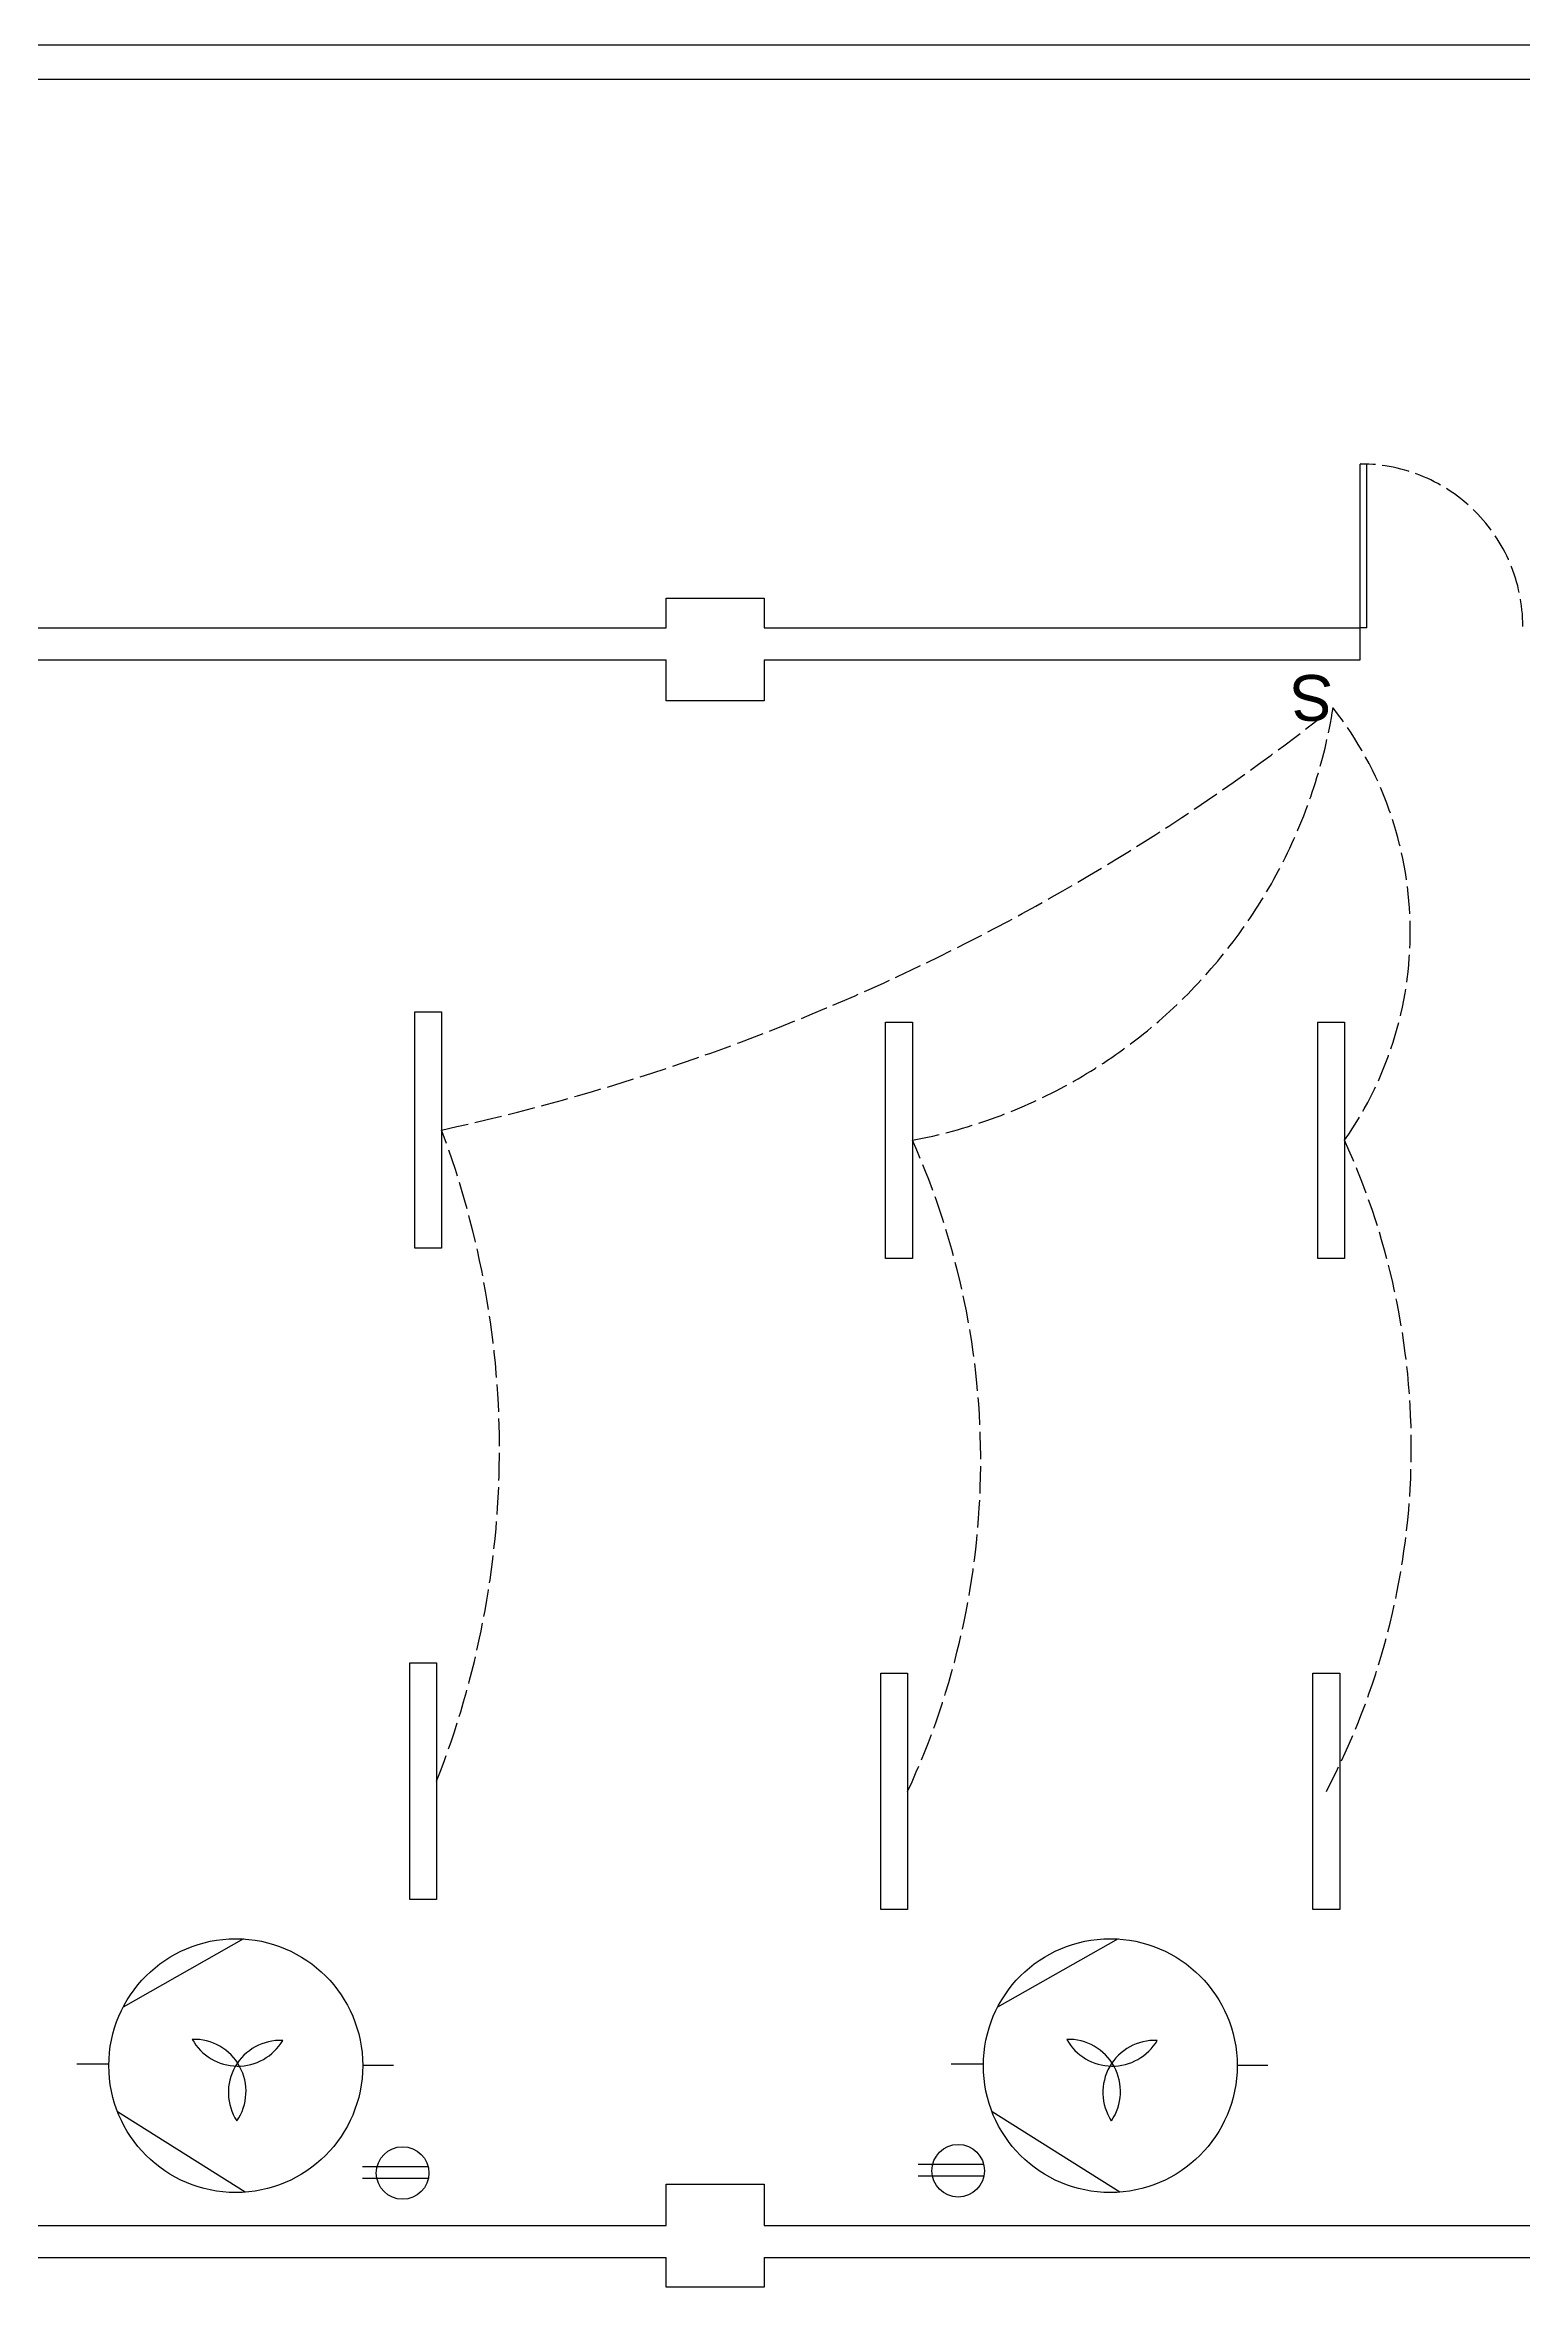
# Model space of a CAD drawing. Header units: centimetres. Extents: x 5373 to 12554, y -7923 to 4675.
# Drawn here: x 10489 to 11136, y -4897 to -3916 of the extents above; entities that cross this region are included whole.
import ezdxf

# ---------------------------------------------------------------- set-up
doc = ezdxf.new("R2010")
doc.units = ezdxf.units.CM
doc.linetypes.add('ACAD_ISO02W100', pattern=[15, 12, -3])
doc.linetypes.add('HIDDEN', pattern=[0.375, 0.25, -0.125])
for name, color, linetype in [('ELCETRICAN HIDDEN', 130, 'HIDDEN'), ('Electrical', 50, 'Continuous'), ('others', 7, 'Continuous')]:
    doc.layers.add(name, color=color, linetype=linetype)
doc.styles.get("Standard").update_dxf_attribs({"font": 'arial.ttf'})

msp = doc.modelspace()

# ---------------------------------------------------------------- linework, layer by layer
for p, q in [((11064.26, -4171), (11064.26, -4099.5)), ((11067.26, -4171), (11067.26, -4099.5)), ((10398.71, -4171), (10760.71, -4171)), ((10803.71, -4171), (11064.26, -4171)), ((10398.71, -4185), (10760.71, -4185)), ((10803.71, -4185), (11064.26, -4185)), ((10398.71, -4869.91), (10760.71, -4869.91)), ((10803.71, -4869.91), (11165.71, -4869.91)), ((10398.71, -4883.91), (10760.71, -4883.91)), ((10803.71, -4883.91), (11165.71, -4883.91))]:
    msp.add_line(p, q)
at = {"linetype": 'Continuous'}
for p, q in [((11067.26, -4099.5), (11064.26, -4099.5)), ((11064.26, -4185), (11064.26, -4171)), ((11067.26, -4171), (11064.26, -4171))]:
    msp.add_line(p, q, dxfattribs=at)
at = {"linetype": 'ACAD_ISO02W100'}
msp.add_arc((11064.4, -4170.41), 71.07, 0, 90, dxfattribs=at)
at = {"layer": 'Defpoints', "linetype": 'Continuous'}
for points in [[(10760.71, -4171), (10760.71, -4158), (10803.71, -4158), (10803.71, -4171)], [(10803.71, -4185), (10803.71, -4203), (10760.71, -4203), (10760.71, -4185)], [(10760.71, -4869.91), (10760.71, -4851.91), (10803.71, -4851.91), (10803.71, -4869.91)], [(10803.71, -4883.91), (10803.71, -4896.91), (10760.71, -4896.91), (10760.71, -4883.91)]]:
    msp.add_lwpolyline(points, dxfattribs=at)
at = {"layer": 'ELCETRICAN HIDDEN', "linetype": 'ACAD_ISO02W100'}
for centre, radius, start, end in [((10459.5, -3458.07), 954.48, 282.27973, 308.41003), ((10825.8, -4169.62), 229.6, 280.71774, 350.88671), ((10927.08, -4303.98), 159.16, 325.02543, 38.00177), ((10290.55, -4530.38), 397.31, 338.57082, 20.58139), ((10554.96, -4535.31), 343.41, 335.07531, 24.0769), ((10763.34, -4529.5), 323.37, 332.2567, 24.53828)]:
    msp.add_arc(centre, radius, start, end, dxfattribs=at)
at = {"layer": 'Electrical', "linetype": 'Continuous'}
for p, q in [((10575.95, -4744.59), (10523.24, -4774.43)), ((10958.45, -4744.59), (10905.74, -4774.43)), ((10517.01, -4799.33), (10503, -4799.33)), ((10628.03, -4799.82), (10641.5, -4799.82)), ((10899.51, -4799.33), (10885.5, -4799.33)), ((11010.53, -4799.82), (11024, -4799.82)), ((10576.65, -4855.36), (10520.81, -4820.2)), ((10959.15, -4855.36), (10903.31, -4820.2)), ((10656.68, -4844.31), (10627.94, -4844.31)), ((10899.68, -4843.31), (10870.94, -4843.31)), ((10656.74, -4849.41), (10628, -4849.41)), ((10899.74, -4848.41), (10871, -4848.41))]:
    msp.add_line(p, q, dxfattribs=at)
for points in [[(10662.5, -4338.98), (10662.5, -4442.44), (10650.78, -4442.44), (10650.78, -4338.98)], [(10868.5, -4343.48), (10868.5, -4446.94), (10856.78, -4446.94), (10856.78, -4343.48)], [(11057.5, -4343.48), (11057.5, -4446.94), (11045.78, -4446.94), (11045.78, -4343.48)], [(10660.39, -4623.81), (10660.39, -4727.26), (10648.67, -4727.26), (10648.67, -4623.81)], [(10866.39, -4628.31), (10866.39, -4731.76), (10854.67, -4731.76), (10854.67, -4628.31)], [(11055.39, -4628.31), (11055.39, -4731.76), (11043.67, -4731.76), (11043.67, -4628.31)]]:
    msp.add_lwpolyline(points, close=True, dxfattribs=at)
for centre, radius in [((10572.52, -4800), 55.51), ((10955.02, -4800), 55.51), ((10645.5, -4846.98), 11.5), ((10888.5, -4845.98), 11.5)]:
    msp.add_circle(centre, radius, dxfattribs=at)
for centre, start, end in [((10554.21, -4811.29), 325.46862, 91.85896), ((10573.4, -4777.43), 209.04179, 329.60698), ((10592.08, -4811.74), 87.51743, 213.14698), ((10936.71, -4811.29), 325.46862, 91.85896), ((10955.9, -4777.43), 209.04179, 329.60698), ((10974.58, -4811.74), 87.51743, 213.14698)]:
    msp.add_arc(centre, 22.8, start, end, dxfattribs=at)
at = {"layer": 'others'}
for p, q in [((9867, -3916), (11163.21, -3916)), ((9867, -3931), (11163.21, -3931))]:
    msp.add_line(p, q, dxfattribs=at)

# ---------------------------------------------------------------- texts
at = {"layer": 'Electrical', "linetype": 'Continuous', "insert": (11052.5, -4212), "char_height": 0.2, "attachment_point": 1, "rotation": 180}
msp.add_mtext_dynamic_manual_height_columns('s{\\H100x;\\PS}', width=14.7793, gutter_width=1, heights=[0], dxfattribs=at)

doc.saveas('drawing.dxf')
